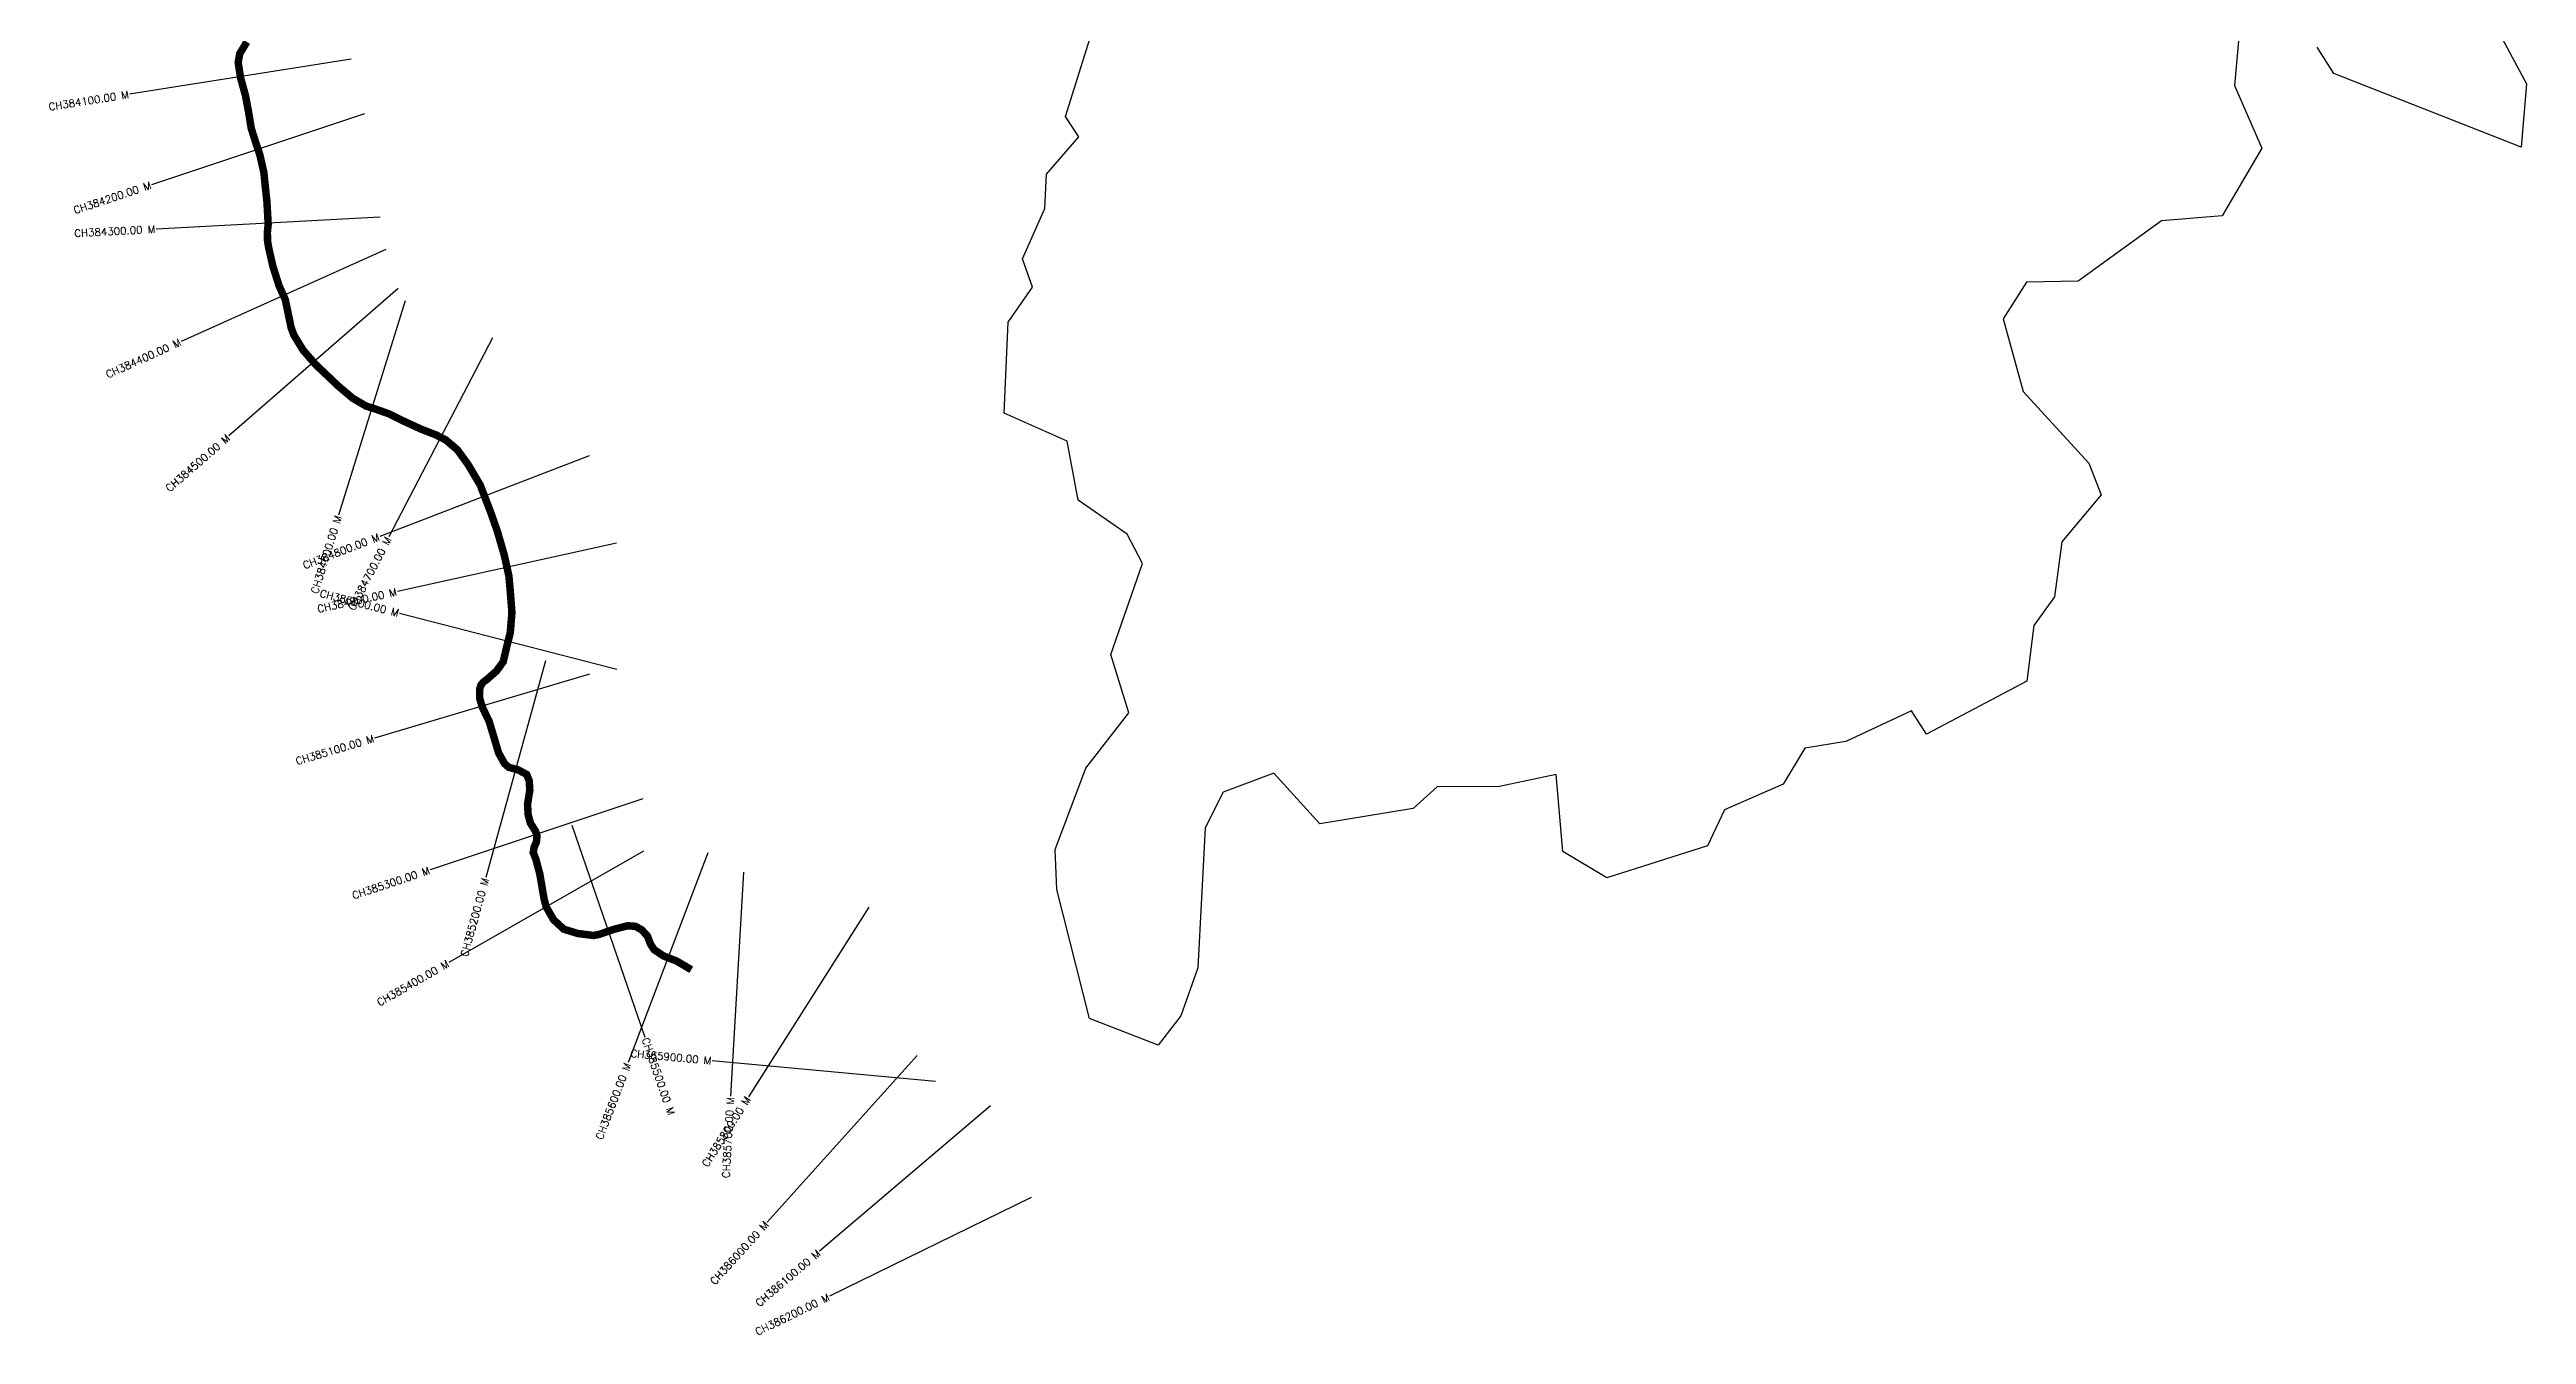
# Model space of a CAD drawing. Header units: metres. Extents: x 299794 to 303787, y 1953610 to 1957737.
# Drawn here: x 300131 to 303442, y 1953610 to 1955327 of the extents above; entities that cross this region are included whole.
import ezdxf
from ezdxf.enums import TextEntityAlignment as Align

# ---------------------------------------------------------------- set-up
doc = ezdxf.new("R2010")
doc.units = ezdxf.units.M
doc.header["$MEASUREMENT"] = 0
for name, color, linetype in [('CS', 134, 'Continuous'), ('CSMark', 6, 'Continuous'), ('UNPROTECTED', 10, 'Continuous')]:
    doc.layers.add(name, color=color, linetype=linetype)
doc.styles.get("Standard").update_dxf_attribs({"font": 'simplex.shx'})

msp = doc.modelspace()

# ---------------------------------------------------------------- linework, layer by layer
at = {"color": 6, "flags": 128}
for points in [[(303332.3, 1955485.7), (303441.8, 1955281), (303434.9, 1955196.5), (303184.5, 1955295), (303162, 1955330)], [(303056.9, 1955338.5), (303051.4, 1955278.8), (303088.1, 1955195.2), (303034.9, 1955104.5), (302954.1, 1955098.1), (302842.6, 1955017.4), (302773.5, 1955016.2), (302742.5, 1954966.9), (302769, 1954869.9), (302856.9, 1954774.3), (302873.1, 1954731.9), (302820.9, 1954669.3), (302810.9, 1954595.7), (302783.2, 1954557.1), (302774.1, 1954483.1), (302639.7, 1954412), (302619.8, 1954443.1), (302532.1, 1954402.1), (302477.3, 1954393.2), (302448.4, 1954345.1), (302369.8, 1954311.1), (302347.3, 1954263), (302212.6, 1954219.9), (302153.8, 1954255.4), (302144.9, 1954358.4), (302069, 1954342.2), (301985.9, 1954341.5), (301953.7, 1954312.8), (301829, 1954292.1), (301767.4, 1954359.9), (301699.7, 1954334.4), (301675.4, 1954286.8), (301665.6, 1954099.7), (301643.2, 1954035.5), (301612.6, 1953996.6), (301520.8, 1954032.1), (301477.2, 1954204.6), (301475.1, 1954258), (301516.2, 1954366.7), (301573.4, 1954440.4), (301549.4, 1954518.7), (301591.7, 1954640), (301571.4, 1954679.4), (301505.7, 1954724.8), (301491.1, 1954803.8), (301406.7, 1954841.1), (301412.3, 1954962.6), (301444.9, 1955009.2), (301431.4, 1955047.1), (301461.2, 1955114.7), (301463.4, 1955160.5), (301506.9, 1955210.1), (301488.7, 1955237.4), (301532.8, 1955378.4)]]:
    msp.add_lwpolyline(points, dxfattribs=at)
at = {"layer": 'CS'}
for p, q in [((300534.1, 1955314.2), (300237.8, 1955267.3)), ((300551.7, 1955241.2), (300267.2, 1955146.3)), ((300572.8, 1955103), (300273.2, 1955087.1)), ((300580.2, 1955059.9), (300306.6, 1954936.9)), ((300597, 1955007.6), (300370.7, 1954810.6)), ((300606.3, 1954991.3), (300517.2, 1954704.8)), ((300722.8, 1954941.8), (300584.3, 1954675.7)), ((300852.2, 1954784.2), (300572.2, 1954676.4)), ((300888.7, 1954667.5), (300595.8, 1954602.7)), ((300889, 1954498.6), (300598.5, 1954573.4)), ((300852.7, 1954492.4), (300565.1, 1954406.9)), ((300793.8, 1954509.9), (300713.9, 1954220.7)), ((300924.1, 1954325.7), (300639.5, 1954230.8)), ((300829.1, 1954290.6), (300926.8, 1954007)), ((300925, 1954255.8), (300664.5, 1954106.9)), ((301010.9, 1954253.6), (300904.2, 1953973.2)), ((301058.5, 1954227.7), (301041.1, 1953928.2)), ((301226, 1954180.9), (301065.2, 1953927.6)), ((301290.8, 1953982.7), (301089.9, 1953759.9)), ((301315.2, 1953947.9), (301016.5, 1953975.6)), ((301388.5, 1953915.5), (301160, 1953721.1)), ((301442.8, 1953793), (301173.4, 1953660.9))]:
    msp.add_line(p, q, dxfattribs=at)
at = {"layer": 'UNPROTECTED', "const_width": 10, "flags": 128}
msp.add_lwpolyline([(300394.5, 1955337.1), (300389.6, 1955328.8), (300385.1, 1955321.5), (300383, 1955309.6), (300386.2, 1955289.1), (300392.7, 1955265.7), (300396.7, 1955244.5), (300400.5, 1955221.4), (300405.9, 1955204.5), (300412, 1955186), (300417.4, 1955162.4), (300419.3, 1955143.1), (300421.4, 1955124), (300423.1, 1955093.6), (300422, 1955082.4), (300422.3, 1955070.8), (300423.9, 1955061.4), (300429.5, 1955036.9), (300437.6, 1955011.4), (300445.9, 1954992.9), (300450.5, 1954971.1), (300453.7, 1954955.5), (300457.5, 1954945.3), (300469.8, 1954925.2), (300486.8, 1954905.7), (300516.9, 1954877.2), (300535.9, 1954861.1), (300554.2, 1954850.4), (300566.3, 1954846.6), (300584.3, 1954840.2), (300602.3, 1954831.3), (300627.4, 1954819.7), (300647.6, 1954811.9), (300660.5, 1954805.2), (300675.8, 1954792.3), (300690.3, 1954772.4), (300706.4, 1954745.2), (300719.9, 1954710.3), (300729.3, 1954683.7), (300738.7, 1954651.3), (300744.9, 1954623.4), (300746.8, 1954601.9), (300748.9, 1954574.5), (300746.7, 1954547.5), (300742.2, 1954529.8), (300737.2, 1954508.7), (300728.3, 1954496.5), (300715.1, 1954484.9), (300710.6, 1954481.6), (300707.6, 1954477.8), (300705.9, 1954472.7), (300705.9, 1954459.6), (300709.5, 1954447.7), (300718.4, 1954429.3), (300724.4, 1954409.6), (300731.1, 1954387), (300739.1, 1954372.6), (300744.7, 1954367.8), (300757.2, 1954364.4), (300768.7, 1954358.2), (300772.1, 1954349.7), (300772.8, 1954337), (300769.8, 1954318.4), (300770.6, 1954304.6), (300773.5, 1954293.5), (300780.4, 1954282.5), (300782.4, 1954276.5), (300781.7, 1954267.9), (300778.6, 1954261.3), (300777.4, 1954254), (300780.9, 1954245), (300786.2, 1954225.2), (300791.8, 1954192.4), (300794.6, 1954181.6), (300804.5, 1954164.2), (300818.2, 1954151.5), (300837.1, 1954145.7), (300858.2, 1954143.1), (300865.7, 1954144.6), (300884.9, 1954151.2), (300903.7, 1954156.1), (300914.1, 1954155.3), (300922.3, 1954150.7), (300930, 1954142.4), (300934.2, 1954131.5), (300939, 1954124.1), (300951.7, 1954115.7), (300969, 1954109), (300988.6, 1954097.3)], dxfattribs=at)

# ---------------------------------------------------------------- texts
at = {"layer": 'CSMark'}
for s, rotation, p in [('CH384100.00 M', 8.996, (300236.8, 1955267.1)), ('CH384200.00 M', 18.4457, (300266.2, 1955146)), ('CH384300.00 M', 3.0414, (300272.2, 1955087)), ('CH384400.00 M', 24.2065, (300305.7, 1954936.5)), ('CH384500.00 M', 41.0295, (300369.9, 1954810)), ('CH384800.00 M', 21.0494, (300571.3, 1954676.1)), ('CH384600.00 M', 72.7284, (300516.9, 1954703.8)), ('CH384700.00 M', 62.5023, (300583.9, 1954674.8)), ('CH384900.00 M', 12.4767, (300594.9, 1954602.5)), ('CH385000.00 M', 345.5477, (300597.5, 1954573.7)), ('CH385100.00 M', 16.566, (300564.2, 1954406.6)), ('CH385300.00 M', 18.4469, (300638.6, 1954230.4)), ('CH385200.00 M', 74.5623, (300713.7, 1954219.7)), ('CH385400.00 M', 29.759, (300663.7, 1954106.4)), ('CH385900.00 M', 354.703, (301015.5, 1953975.7)), ('CH385600.00 M', 69.1574, (300903.8, 1953972.3)), ('CH385800.00 M', 57.5879, (301064.6, 1953926.8)), ('CH385700.00 M', 86.6786, (301041.1, 1953927.2)), ('CH386000.00 M', 47.9534, (301089.2, 1953759.2)), ('CH386100.00 M', 40.3977, (301159.2, 1953720.4)), ('CH386200.00 M', 26.1211, (301172.5, 1953660.5))]:
    msp.add_text(s, height=10, rotation=rotation, dxfattribs=at).set_placement(p, align=Align.MIDDLE_RIGHT)
msp.add_text('CH385500.00 M', height=10, rotation=289.0146, dxfattribs=at).set_placement((300927.1, 1954006.1), align=Align.MIDDLE_LEFT)

doc.saveas('drawing.dxf')
